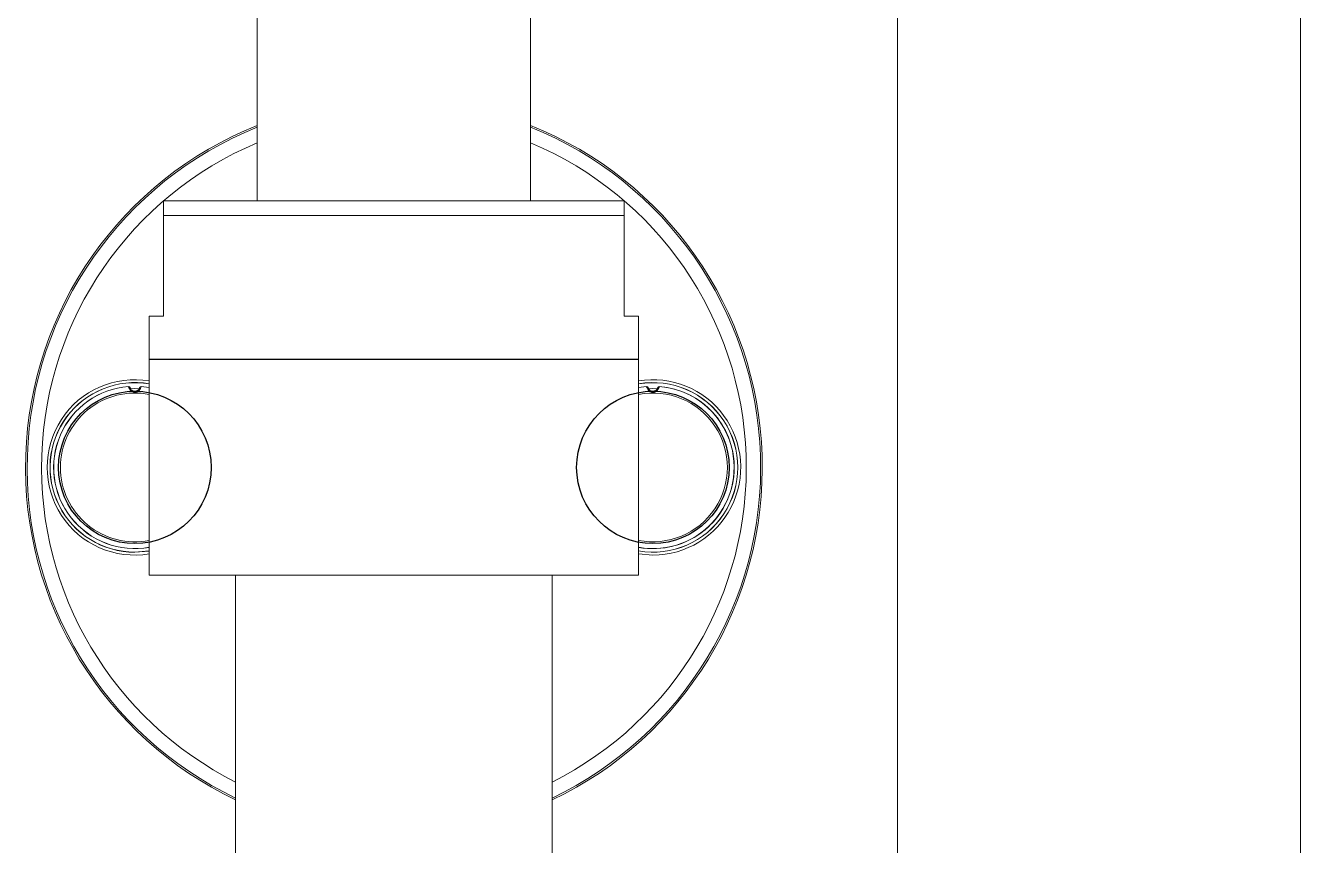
# Model space of a CAD drawing. Extents: x 1944 to 4044, y -46 to 2924.
# Drawn here: x 2641.3 to 2729.9, y 1398.2 to 1455.2 of the extents above; entities that cross this region are included whole.
import ezdxf

# ---------------------------------------------------------------- set-up
doc = ezdxf.new("R2010")
doc.units = 0
doc.header["$LTSCALE"] = 23.1
doc.layers.get('0').update_dxf_attribs({"linetype": 'CONTINUOUS'})

# ---------------------------------------------------------------- blocks, each defined once
blk = doc.blocks.new('A$C7AF3309A')
at = {"color": 7, "linetype": 'Continuous', "lineweight": 15}
for p, q in [((375.5, 1480.313), (375.5, 1028.825)), ((394.5, 1028.825), (394.5, 1077.114)), ((369, 1028.825), (401, 1028.825)), ((369, 1020.825), (369, 1027.825)), ((401, 1027.825), (369, 1027.825)), ((401, 1027.825), (401, 1020.825)), ((368, 1020.825), (368, 1017.825)), ((369, 1020.825), (368, 1020.825)), ((402, 1020.825), (401, 1020.825)), ((402, 1017.825), (402, 1020.825)), ((402, 1017.825), (368, 1017.825)), ((368, 1017.802), (368, 1002.802)), ((368, 1017.802), (385, 1017.802)), ((385, 1017.802), (402, 1017.802)), ((399, 1017.802), (399, 1017.825)), ((402, 1002.802), (402, 1017.802)), ((366.56, 1015.925), (366.558, 1015.933)), ((366.662, 1015.859), (366.664, 1015.854)), ((367.336, 1015.854), (367.337, 1015.859)), ((367.442, 1015.933), (367.439, 1015.925)), ((368, 1015.861), (367.442, 1015.933)), ((402.558, 1015.933), (402, 1015.861)), ((402.56, 1015.925), (402.558, 1015.933)), ((402.662, 1015.859), (402.664, 1015.854)), ((403.336, 1015.854), (403.337, 1015.859)), ((403.442, 1015.933), (403.439, 1015.925)), ((367, 1004.411), (368, 1004.496)), ((368, 1002.802), (385, 1002.802)), ((374, 1002.802), (374, 910.079)), ((385, 1002.802), (402, 1002.802)), ((396, 910.081), (396, 1002.802))]:
    blk.add_line(p, q, dxfattribs=at)
at = {"color": 8, "linetype": 'Continuous', "lineweight": 15}
for p, q in [((367.439, 1015.925), (368, 1015.853)), ((368, 1015.861), (367.442, 1015.933)), ((402.558, 1015.933), (402, 1015.861)), ((402, 1015.853), (402.56, 1015.925)), ((367, 1004.404), (368, 1004.489)), ((403, 1004.204), (402, 1004.286))]:
    blk.add_line(p, q, dxfattribs=at)
at = {"color": 7, "linetype": 'Continuous', "lineweight": 15, "flags": 128}
for points in [[(366.612, 1015.765), (367, 1015.779), (367.322, 1015.769)], [(402.612, 1015.765), (403, 1015.779), (403.322, 1015.769)]]:
    blk.add_lwpolyline(points, dxfattribs=at)
at = {"color": 7, "linetype": 'Continuous'}
for centre in [(367, 1010.302), (403, 1010.302)]:
    blk.add_circle(centre, 5.3, dxfattribs=at)
at = {"color": 7, "linetype": 'Continuous', "lineweight": 15}
for centre, radius, start, end in [((385, 1010.302), 25.6, 111.78309, 244.55227), ((385, 1010.302), 25.6, 295.44773, 68.21691), ((367, 1010.302), 5.891, 80.22715, 270), ((367, 1010.302), 5.648, 94.4869, 280.19776), ((366.566, 1015.833), 0.1, 15.30288, 94.4869), ((366.566, 1015.833), 0.1, 15.30629, 94.49405), ((366.568, 1015.826), 0.1, 16.30207, 94.47845), ((367.432, 1015.826), 0.1, 85.52155, 163.69793), ((367.434, 1015.833), 0.1, 85.50595, 164.69371), ((403, 1010.302), 5.891, 260.22715, 99.77285), ((402.566, 1015.833), 0.1, 15.30288, 94.4869), ((402.566, 1015.833), 0.1, 15.30629, 94.49405), ((402.568, 1015.826), 0.1, 16.30207, 94.47845), ((403.432, 1015.826), 0.1, 85.52155, 163.69793), ((403.434, 1015.833), 0.1, 85.50595, 164.69371), ((403, 1010.302), 5.648, 0, 85.5131), ((403, 1010.302), 5.648, 259.80224, 0)]:
    blk.add_arc(centre, radius, start, end, dxfattribs=at)
at = {"color": 8, "linetype": 'Continuous', "lineweight": 15}
for centre, radius, start, end in [((385, 1010.302), 25.486, 111.88533, 244.43051), ((385, 1010.302), 25.486, 295.56949, 68.11467), ((385, 1010.302), 24.486, 112.82828, 243.30576), ((385, 1010.302), 24.486, 296.69424, 67.17172), ((367, 1010.302), 6.098, 80.56195, 279.43805), ((403, 1010.302), 6.098, 270, 99.43805), ((367, 1010.302), 5.898, 80.23885, 270), ((367, 1010.302), 5.648, 94.4869, 280.19779), ((367, 1010.302), 5.641, 94.47103, 280.21181), ((367, 1010.302), 5.173, 78.85434, 180), ((403, 1010.302), 5.898, 260.23885, 99.76115), ((403, 1010.302), 5.648, 259.80221, 85.5131), ((403, 1010.302), 5.641, 259.78819, 85.52897), ((403, 1010.302), 5.173, 258.85434, 101.14566), ((367, 1010.302), 5.173, 180, 281.14566)]:
    blk.add_arc(centre, radius, start, end, dxfattribs=at)
at = {"color": 7, "linetype": 'Continuous', "lineweight": 15}
for points, knots in [([(420, 1045.567), (420, 1043.632), (420, 1038.047), (420, 1029.084), (420, 1018.923), (420, 1009.494), (420, 999.895), (420, 990.133), (420, 980.179), (420, 970.377), (420, 960.533), (420, 950.422), (420, 940.188), (420, 929.541), (420, 918.811), (420, 911.596), (420, 908.134)], [0, 0, 0, 0, 0.042244, 0.121914, 0.195613, 0.263986, 0.327678, 0.405083, 0.477015, 0.544921, 0.619031, 0.691923, 0.76571, 0.842504, 0.924417, 1, 1, 1, 1]), ([(448, 907.27), (448, 910.851), (448, 917.982), (448, 928.394), (448, 938.323), (448, 947.691), (448, 956.734), (448, 965.662), (448, 975.192), (448, 985.554), (448, 996.981), (448, 1009.187), (448, 1022.344), (448, 1034.59), (448, 1042.465), (448, 1045.603)], [0, 0, 0, 0, 0.077645, 0.154644, 0.225794, 0.292951, 0.357804, 0.421883, 0.48657, 0.564446, 0.646551, 0.734367, 0.829146, 0.931921, 1, 1, 1, 1]), ([(369, 1028.825), (369, 1028.826), (369, 1028.828), (369, 1028.775), (369, 1028.556), (369, 1028.331), (369, 1028.148), (369, 1028.008), (369, 1027.89), (369, 1027.837), (369, 1027.825)], [0, 0, 0, 0, 0.3295693, 0.6594735, 0.8248047, 0.9076623, 0.9405915, 0.9738132, 0.9938134, 1, 1, 1, 1]), ([(401, 1027.825), (401, 1027.831), (401, 1027.877), (401, 1027.975), (401, 1028.13), (401, 1028.374), (401, 1028.775), (401, 1028.823), (401, 1028.824), (401, 1028.825)], [0, 0, 0, 0, 0.003304, 0.022479, 0.048849, 0.093581, 0.214521, 0.650741, 1, 1, 1, 1]), ([(367.439, 1015.925), (367.438, 1015.919), (367.435, 1015.908), (367.411, 1015.83), (367.36, 1015.731), (367.283, 1015.634), (367.181, 1015.557), (367.061, 1015.514), (366.966, 1015.515), (366.875, 1015.536), (366.819, 1015.561), (366.741, 1015.616), (366.672, 1015.684), (366.61, 1015.783), (366.576, 1015.866), (366.562, 1015.916), (366.561, 1015.922), (366.56, 1015.925)], [0, 0, 0, 0, 0.088137, 0.176045, 0.258061, 0.328898, 0.396354, 0.469008, 0.536066, 0.549066, 0.623054, 0.63496, 0.708452, 0.786817, 0.8612, 0.940154, 1, 1, 1, 1]), ([(366.664, 1015.854), (366.664, 1015.852), (366.666, 1015.848), (366.675, 1015.818), (366.7, 1015.767), (366.747, 1015.704), (366.826, 1015.642), (366.928, 1015.603), (367.04, 1015.599), (367.138, 1015.626), (367.217, 1015.673), (367.278, 1015.734), (367.316, 1015.797), (367.333, 1015.843), (367.335, 1015.85), (367.336, 1015.854)], [0, 0, 0, 0, 0.063901, 0.146142, 0.219872, 0.294007, 0.363604, 0.449128, 0.53196, 0.605705, 0.670836, 0.737348, 0.816366, 0.906186, 1, 1, 1, 1]), ([(403.439, 1015.925), (403.438, 1015.919), (403.435, 1015.908), (403.411, 1015.83), (403.36, 1015.731), (403.283, 1015.634), (403.181, 1015.557), (403.061, 1015.514), (402.966, 1015.515), (402.875, 1015.536), (402.819, 1015.561), (402.741, 1015.616), (402.672, 1015.684), (402.61, 1015.783), (402.576, 1015.866), (402.562, 1015.916), (402.561, 1015.922), (402.56, 1015.925)], [0, 0, 0, 0, 0.0881366, 0.1760446, 0.2580613, 0.3288981, 0.3963545, 0.4690075, 0.5360658, 0.5490658, 0.6230545, 0.6349602, 0.7084524, 0.7868165, 0.8612003, 0.9401537, 1, 1, 1, 1]), ([(402.664, 1015.854), (402.664, 1015.852), (402.666, 1015.848), (402.675, 1015.818), (402.7, 1015.767), (402.747, 1015.704), (402.826, 1015.642), (402.928, 1015.603), (403.04, 1015.599), (403.138, 1015.626), (403.217, 1015.673), (403.278, 1015.734), (403.316, 1015.797), (403.333, 1015.843), (403.335, 1015.85), (403.336, 1015.854)], [0, 0, 0, 0, 0.063901, 0.146142, 0.219872, 0.294007, 0.363604, 0.449128, 0.53196, 0.605705, 0.670836, 0.737348, 0.816366, 0.906186, 1, 1, 1, 1])]:
    blk.add_open_spline(points, degree=3, knots=knots, dxfattribs=at)

msp = doc.modelspace()

# ---------------------------------------------------------------- block references
at = {"lineweight": 15}
msp.add_blockref('A$C7AF3309A', (2281.879, 414.166), dxfattribs=at)

doc.saveas('drawing.dxf')
